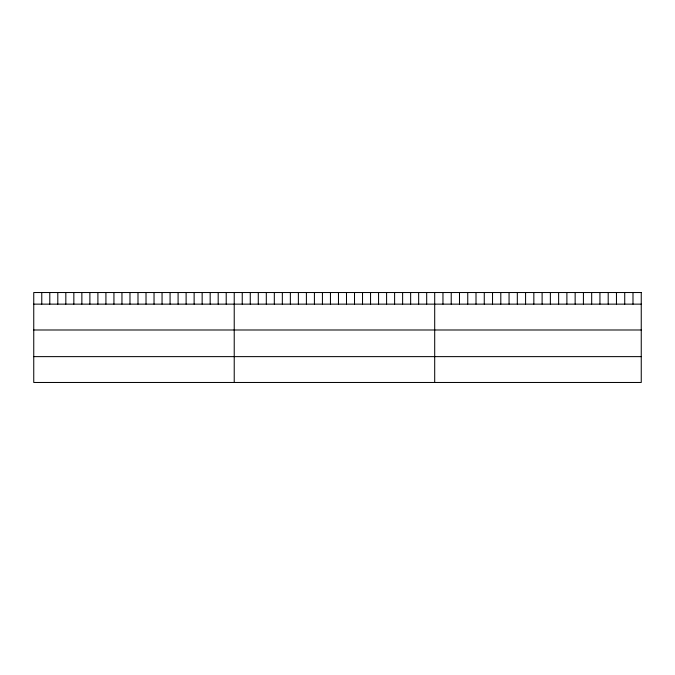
<?xml version="1.0" encoding="UTF-8"?>
<svg xmlns="http://www.w3.org/2000/svg" width="675" height="675" viewBox="0 0 675 675"><rect width="100%" height="100%" fill="white"/><g stroke="black" fill="none" stroke-linecap="round" stroke-linejoin="round"><path stroke-width="1.01" d="M33.75 304.138L641.25 304.138M33.75 329.991L641.25 329.991M33.75 356.628L641.25 356.628M632.99 292.528L632.99 304.138M624.729 292.528L624.729 304.138M616.461 292.528L616.461 304.138M608.2 292.528L608.2 304.138M599.94 292.528L599.94 304.138M591.68 292.528L591.68 304.138M583.419 292.528L583.419 304.138M575.151 292.528L575.151 304.138M566.89 292.528L566.89 304.138M558.63 292.528L558.63 304.138M550.37 292.528L550.37 304.138M542.109 292.528L542.109 304.138M533.841 292.528L533.841 304.138M525.58 292.528L525.58 304.138M517.32 292.528L517.32 304.138M509.06 292.528L509.06 304.138M500.799 292.528L500.799 304.138M492.531 292.528L492.531 304.138M484.27 292.528L484.27 304.138M476.01 292.528L476.01 304.138M467.75 292.528L467.75 304.138M459.489 292.528L459.489 304.138M451.221 292.528L451.221 304.138M442.96 292.528L442.96 304.138M434.7 292.528L434.7 382.472M426.684 292.528L426.684 304.138M418.66 292.528L418.66 304.138M410.645 292.528L410.645 304.138M402.621 292.528L402.621 304.138M394.605 292.528L394.605 304.138M386.589 292.528L386.589 304.138M378.565 292.528L378.565 304.138M370.55 292.528L370.55 304.138M362.526 292.528L362.526 304.138M354.51 292.528L354.51 304.138M346.494 292.528L346.494 304.138M338.47 292.528L338.47 304.138M330.455 292.528L330.455 304.138M322.431 292.528L322.431 304.138M314.415 292.528L314.415 304.138M306.399 292.528L306.399 304.138M298.375 292.528L298.375 304.138M290.36 292.528L290.36 304.138M282.336 292.528L282.336 304.138M274.32 292.528L274.32 304.138M266.304 292.528L266.304 304.138M258.28 292.528L258.28 304.138M250.265 292.528L250.265 304.138M242.241 292.528L242.241 304.138M234.225 292.528L234.225 382.472M226.209 292.528L226.209 304.138M218.185 292.528L218.185 304.138M210.17 292.528L210.17 304.138M202.146 292.528L202.146 304.138M194.13 292.528L194.13 304.138M186.114 292.528L186.114 304.138M178.09 292.528L178.09 304.138M170.075 292.528L170.075 304.138M162.051 292.528L162.051 304.138M154.035 292.528L154.035 304.138M146.019 292.528L146.019 304.138M137.995 292.528L137.995 304.138M129.98 292.528L129.98 304.138M121.956 292.528L121.956 304.138M113.94 292.528L113.94 304.138M105.924 292.528L105.924 304.138M97.9 292.528L97.9 304.138M89.885 292.528L89.885 304.138M81.861 292.528L81.861 304.138M73.845 292.528L73.845 304.138M65.829 292.528L65.829 304.138M57.805 292.528L57.805 304.138M49.79 292.528L49.79 304.138M41.766 292.528L41.766 304.138M641.25 292.528L33.75 292.528L33.75 382.472L641.25 382.472L641.25 292.528"/></g></svg>
